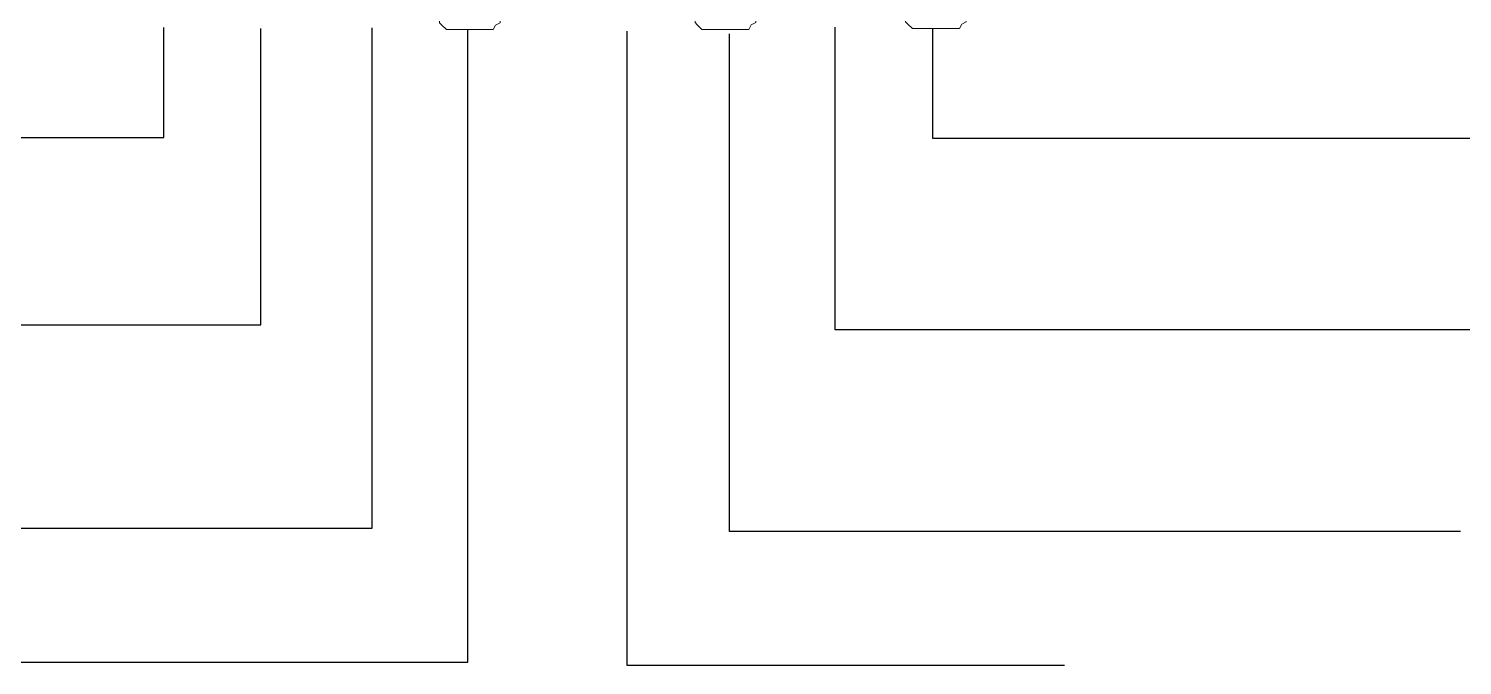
# Model space of a CAD drawing. Header units: millimetres. Extents: x 3165 to 8716, y -1118 to 2802.
# Drawn here: x 4780.4 to 4938.8, y 1517.7 to 1588.1 of the extents above; entities that cross this region are included whole.
import ezdxf

# ---------------------------------------------------------------- set-up
doc = ezdxf.new("R2010")
doc.units = ezdxf.units.MM
doc.layers.add('PDF_Geometry', color=7, linetype='Continuous', true_color=0x1f1916)

msp = doc.modelspace()

# ---------------------------------------------------------------- linework, layer by layer
for p, q in [((4795.29, 1576.03), (4795.29, 1588.19)), ((4806.02, 1555.33), (4806.02, 1588.06)), ((4818.33, 1532.85), (4818.33, 1588.16)), ((4828.91, 1518.04), (4828.91, 1587.95)), ((4869.52, 1554.75), (4869.52, 1588.22)), ((4880.31, 1575.93), (4880.31, 1588.06)), ((4846.51, 1517.68), (4846.51, 1587.79)), ((4857.84, 1532.46), (4857.84, 1587.49)), ((4469.75, 1576.03), (4795.29, 1576.03)), ((5157.92, 1575.93), (4880.31, 1575.93)), ((4513.74, 1555.33), (4806.02, 1555.33)), ((5113.93, 1554.75), (4869.52, 1554.75)), ((4688.64, 1532.85), (4818.33, 1532.85)), ((4938.63, 1532.46), (4857.84, 1532.46)), ((4732.64, 1518.04), (4828.91, 1518.04)), ((4894.85, 1517.68), (4846.51, 1517.68))]:
    msp.add_line(p, q)
at = {"layer": 'PDF_Geometry', "color": 0, "lineweight": 15}
for points in [[(4827.06, 1592.86), (4824.99, 1592.86), (4824.99, 1589.76), (4825.77, 1589.5), (4825.77, 1588.72), (4826.03, 1588.46), (4826.54, 1587.95), (4827.06, 1587.95), (4830.94, 1587.95), (4831.71, 1587.95), (4831.97, 1588.46), (4832.49, 1588.72), (4832.49, 1589.5), (4833.01, 1589.76), (4832.75, 1589.5), (4831.46, 1589.5), (4831.2, 1589.76), (4831.2, 1592.86), (4830.94, 1592.86)], [(4855.3, 1592.88), (4853.23, 1592.88), (4853.23, 1589.78), (4854.01, 1589.52), (4854.01, 1588.74), (4854.26, 1588.48), (4854.78, 1587.97), (4855.3, 1587.97), (4859.17, 1587.97), (4859.95, 1587.97), (4860.21, 1588.48), (4860.72, 1588.74), (4860.72, 1589.52), (4861.24, 1589.78), (4860.98, 1589.52), (4859.69, 1589.52), (4859.43, 1589.78), (4859.43, 1592.88), (4859.17, 1592.88)], [(4878.58, 1592.97), (4876.51, 1592.97), (4876.51, 1589.87), (4877.28, 1589.61), (4877.28, 1588.83), (4877.54, 1588.57), (4878.06, 1588.06), (4878.58, 1588.06), (4882.45, 1588.06), (4883.23, 1588.06), (4883.49, 1588.57), (4884, 1588.83), (4884, 1589.61), (4884.52, 1589.87), (4884.26, 1589.61), (4882.97, 1589.61), (4882.71, 1589.87), (4882.71, 1592.97), (4882.45, 1592.97)]]:
    msp.add_lwpolyline(points, dxfattribs=at)

doc.saveas('drawing.dxf')
